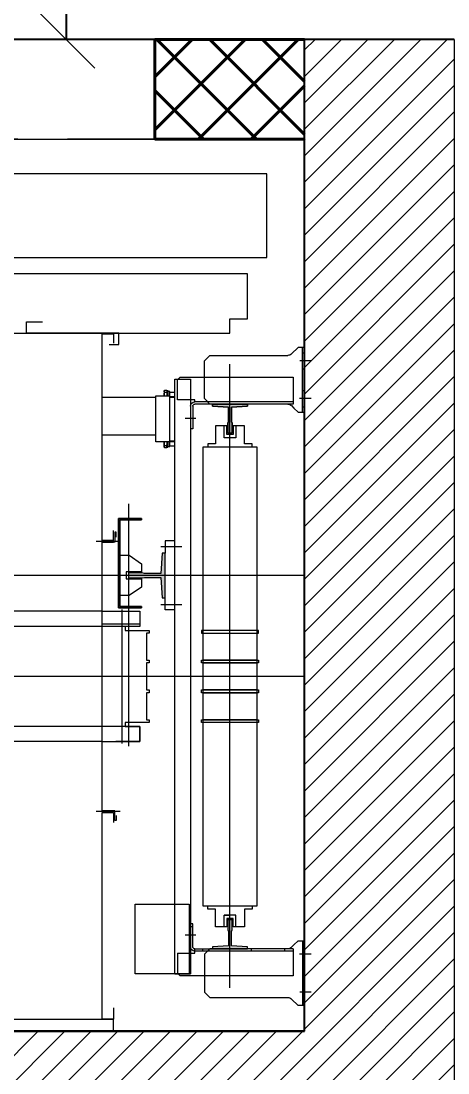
# Model space of a CAD drawing. Header units: metres. Extents: x -322116 to -321123, y -26723 to -26468.
# Drawn here: x -321719.08 to -321718.224, y -26551.829 to -26549.721 of the extents above; entities that cross this region are included whole.
import ezdxf

# ---------------------------------------------------------------- set-up
doc = ezdxf.new("R2010")
doc.units = ezdxf.units.M
doc.header["$LTSCALE"] = 7
doc.header["$MEASUREMENT"] = 0
doc.header["$PDMODE"] = 34
doc.header["$PDSIZE"] = 0.5
doc.linetypes.add('1363-TXX-A-XXX-Plots layouts-R02$0$HIDDEN', pattern=[0.375, 0.25, -0.125])
doc.linetypes.add('Hidden', pattern=[9.525, 6.35, -3.175])
doc.layers.add('22-1-14-ROAD P2PFGC', color=5, linetype='Continuous')
for name, color, linetype, lineweight in [('A-CONV-EVTR', 2, 'Continuous', 18), ('A-FLOR-HIDN', 9, 'Hidden', 13), ('A-GRID-DIMS', 142, 'Continuous', 9), ('A-PATT', 8, 'Continuous', 5), ('A-WALL-BLWO', 7, 'Continuous', 40), ('L-Structure', 5, 'Continuous', 15), ('PATT-CONC', 8, 'Continuous', 9), ('plaster', 1, 'Continuous', 0)]:
    doc.layers.add(name, color=color, linetype=linetype, lineweight=lineweight)
doc.styles.add('EG_SIMPLEX', font='SIMPLEX.shx')
doc.dimstyles.new('ERGA-M-0200', dxfattribs={"dimscale": 1.15, "dimtxt": 0.2, "dimasz": 0.2, "dimexe": 0.1, "dimexo": 0.1, "dimgap": 0.06, "dimtad": 1, "dimdec": 1, "dimlfac": 100, "dimrnd": 5, "dimdsep": 46, "dimtxsty": 'EG_SIMPLEX', "dimblk1": 'OBLIQUE', "dimblk2": 'OBLIQUE', "dimsah": 1, "dimcen": 0.3, "dimclrd": 256, "dimclre": 256, "dimclrt": 2, "dimadec": 0, "dimazin": 0, "dimtfac": 1, "dimtdec": 1, "dimtix": 1, "dimtmove": 2, "dimatfit": 3, "dimldrblk": 'OBLIQUE', "dimfxl": 1, "dimtolj": 1, "dimtzin": 0, "dimarcsym": 0})

# ---------------------------------------------------------------- blocks, each defined once
blk = doc.blocks.new('block')
at = {"layer": 'PATT-CONC', "transparency": 33554610}
h = blk.add_hatch(dxfattribs=at)
h.set_pattern_fill('ANSI31', color=8, scale=0.3)
h.set_pattern_definition([(45, (0, 0), (-0.0265165042945, 0.0265165042945), [])])
edge = h.paths.add_edge_path()
edge.add_line((-321666.3118, -26556.5581), (-321655.5118, -26556.5581))
edge.add_line((-321655.5118, -26556.5581), (-321655.5118, -26553.8198))
edge.add_line((-321655.5118, -26553.8198), (-321653.5118, -26553.8198))
edge.add_line((-321653.5118, -26553.8198), (-321653.5118, -26552.0448))
edge.add_line((-321653.5118, -26552.0448), (-321655.5118, -26552.0448))
edge.add_line((-321655.5118, -26552.0448), (-321655.5118, -26549.7581))
edge.add_line((-321655.5118, -26549.7581), (-321655.2118, -26549.7581))
edge.add_line((-321655.2118, -26549.7581), (-321655.2118, -26551.7448))
edge.add_line((-321655.2118, -26551.7448), (-321653.5118, -26551.7448))
edge.add_line((-321653.5118, -26551.7448), (-321653.5118, -26549.7581))
edge.add_line((-321653.5118, -26549.7581), (-321653.2118, -26549.7581))
edge.add_line((-321653.2118, -26549.7581), (-321653.2118, -26553.8198))
edge.add_line((-321653.2118, -26553.8198), (-321650.8518, -26553.8198))
edge.add_line((-321650.8518, -26553.8198), (-321650.8514, -26549.7581))
edge.add_line((-321650.8514, -26549.7581), (-321650.5518, -26549.7581))
edge.add_line((-321650.5518, -26549.7581), (-321650.5518, -26554.1198))
edge.add_line((-321650.5518, -26554.1198), (-321651.4424, -26554.1198))
edge.add_line((-321651.4424, -26554.1198), (-321651.4424, -26556.5581))
edge.add_line((-321651.4424, -26556.5581), (-321642.2603, -26556.5581))
at = {"layer": 'L-Structure'}
blk.add_lwpolyline([(-321666.3118, -26556.5581), (-321655.5118, -26556.5581), (-321655.5118, -26553.8198), (-321653.5118, -26553.8198), (-321653.5118, -26552.0448), (-321655.5118, -26552.0448), (-321655.5118, -26549.7581), (-321655.2118, -26549.7581), (-321655.2118, -26551.7448), (-321653.5118, -26551.7448), (-321653.5118, -26549.7581), (-321653.2118, -26549.7581), (-321653.2118, -26553.8198), (-321650.8518, -26553.8198), (-321650.8514, -26549.7581), (-321650.5518, -26549.7581), (-321650.5518, -26554.1198), (-321651.4424, -26554.1198), (-321651.4424, -26556.5581), (-321642.2603, -26556.5581)], dxfattribs=at)
blk = doc.blocks.new('new for 322')
at = {"layer": 'plaster'}
h = blk.add_hatch(dxfattribs=at)
h.set_pattern_fill('ANSI38', color=256, scale=1.6)
h.paths.add_polyline_path([(-321765.0788, -26543.0781), (-321765.5036, -26543.5028), (-321766.2268, -26542.7796), (-321766.2956, -26542.7796), (-321765.5175, -26558.0822), (-321764.316, -26558.0822)])
h.paths.add_polyline_path([(-321768.5834, -26556.8625), (-321781.7424, -26556.8822), (-321781.7424, -26554.1198), (-321785.2118, -26554.1198), (-321785.2118, -26556.8581), (-321797.2021, -26556.8581), (-321797.2961, -26558.0581), (-321784.2274, -26558.0581), (-321784.2274, -26555.3198), (-321783.0674, -26555.3198), (-321783.0674, -26558.0822), (-321768.5214, -26558.0822)])
h.paths.add_polyline_path([(-321765.5798, -26556.8581), (-321768.5834, -26556.8625), (-321768.5214, -26558.0822), (-321765.5175, -26558.0822)])
h.paths.add_polyline_path([(-321797.2021, -26556.8581), (-321800.2113, -26556.8581), (-321800.3053, -26558.0581), (-321797.2961, -26558.0581)])
h.paths.add_polyline_path([(-321799.6506, -26549.7008), (-321799.1168, -26542.8869), (-321799.7327, -26543.5028), (-321800.3225, -26542.9129), (-321800.847, -26549.6071), (-321801.509, -26558.0581), (-321800.3053, -26558.0581), (-321800.2113, -26556.8581), (-321800.2113, -26556.8581)])
h.paths.add_polyline_path([(-321798.8905, -26539.9977), (-321798.2566, -26531.9053), (-321770.9538, -26531.9053), (-321771.0148, -26530.7053), (-321799.3662, -26530.7053), (-321800.0868, -26539.9039), (-321800.3225, -26542.9129), (-321799.7327, -26543.5028), (-321799.1168, -26542.8869)])
edge = h.paths.add_edge_path(flags=16)
edge.add_arc((-321799.7327, -26542.7796), 0.5062, 0, 360)
h.paths.add_polyline_path([(-321799.9764, -26543.172), (-321799.4889, -26543.172), (-321799.4889, -26542.8345), (-321799.9764, -26542.8345)], flags=0)
h.paths.add_polyline_path([(-321800.1505, -26542.7522), (-321799.3148, -26542.7522), (-321799.3148, -26542.4147), (-321800.1505, -26542.4147)], flags=0)
h.paths.add_polyline_path([(-321800.0191, -26538.1625), (-321799.0769, -26538.1625), (-321799.0769, -26537.7125), (-321800.0191, -26537.7125)], flags=17)
h.paths.add_polyline_path([(-321799.7372, -26537.6648), (-321799.3588, -26537.6648), (-321799.3588, -26537.2054), (-321799.7372, -26537.2054)], flags=16)
edge = h.paths.add_edge_path()
edge.add_line((-321765.8073, -26528.7505), (-321767.005, -26528.8262))
edge.add_line((-321767.005, -26528.8262), (-321766.2956, -26542.7796))
edge.add_line((-321766.2956, -26542.7796), (-321766.2268, -26542.7796))
edge.add_line((-321766.2268, -26542.7796), (-321766.0098, -26542.7796))
edge.add_arc((-321765.5036, -26542.7796), 0.5062, 39.0187, 180, ccw=False)
edge.add_line((-321765.1102, -26542.4608), (-321765.8073, -26528.7505))
blk = doc.blocks.new('1 elev')
at = {"layer": 'A-PATT', "extrusion": (2.36417e-21, 1.06473e-05, 1)}
h = blk.add_hatch(color=256, dxfattribs=at)
h.paths.add_polyline_path([(-321710.855, -26488.3134), (-321710.8636, -26488.3134), (-321710.8632, -26488.2917), (-321710.855, -26488.2918)], flags=0)
h.paths.add_polyline_path([(-321710.8625, -26488.2913), (-321710.862, -26488.2902), (-321710.862, -26488.2612), (-321710.8945, -26488.2593), (-321710.8945, -26488.255), (-321710.8241, -26488.255), (-321710.8241, -26488.2593), (-321710.8566, -26488.2612), (-321710.8561, -26488.2913)], flags=0)
for points in [[(-321710.6817, -26488.6632), (-321710.6817, -26488.6605), (-321710.6384, -26488.6605), (-321710.6384, -26488.4872), (-321710.6817, -26488.4872), (-321710.6817, -26488.4845), (-321710.6357, -26488.4845), (-321710.6357, -26488.6632)], [(-321710.7296, -26488.6429), (-321710.7296, -26488.5535), (-321710.7231, -26488.5535), (-321710.7207, -26488.5942), (-321710.6876, -26488.5942), (-321710.6832, -26488.5933), (-321710.6557, -26488.5933), (-321710.6557, -26488.6031), (-321710.6832, -26488.6031), (-321710.6876, -26488.6023), (-321710.7207, -26488.6023), (-321710.7231, -26488.6429)]]:
    blk.add_hatch(color=256, dxfattribs=at).paths.add_polyline_path(points, flags=0)
h = blk.add_hatch(color=256, dxfattribs=at)
h.paths.add_polyline_path([(-321710.8945, -26489.3464), (-321710.8945, -26489.3421), (-321710.862, -26489.3401), (-321710.8625, -26489.3101), (-321710.8564, -26489.3104), (-321710.8566, -26489.3112), (-321710.8566, -26489.3401), (-321710.8241, -26489.3421), (-321710.8241, -26489.3464)], flags=0)
h.paths.add_polyline_path([(-321710.8625, -26489.3101), (-321710.8628, -26489.3098), (-321710.8558, -26489.3098)], flags=0)
h.paths.add_polyline_path([(-321710.8632, -26489.3097), (-321710.8636, -26489.3096), (-321710.8636, -26489.288), (-321710.855, -26489.288), (-321710.8554, -26489.3097)], flags=0)
at = {"layer": 'A-CONV-EVTR', "extrusion": (2.36417e-21, 1.06473e-05, 1)}
for p, q in [((-321710.9329, -26487.7937, 0), (-321710.3969, -26487.7937, 0)), ((-321710.9329, -26487.9615, 0), (-321710.9329, -26487.7937, 0)), ((-321709.325, -26487.9615, 0), (-321710.9329, -26487.9615, 0)), ((-321710.8947, -26487.994, 0), (-321710.8571, -26487.994, 0)), ((-321710.8947, -26488.0839, 0), (-321710.8947, -26487.994, 0)), ((-321710.8571, -26487.994, 0), (-321709.4933, -26487.994, 0)), ((-321710.8593, -26488.0839, 0), (-321710.8947, -26488.0839, 0)), ((-321710.8593, -26488.1131, 0), (-321710.8593, -26488.0839, 0)), ((-321710.4511, -26488.0904, 0), (-321710.4836, -26488.0904, 0)), ((-321710.4511, -26488.1131, 0), (-321710.4511, -26488.0904, 0)), ((-321710.3969, -26488.1131, 0), (-321710.8593, -26488.1131, 0)), ((-321710.6362, -26488.1131, 0), (-321710.4511, -26488.1131, 0)), ((-321710.6362, -26488.1359, 0), (-321710.6362, -26488.1131, 0)), ((-321710.6254, -26488.1145, 0), (-321710.6254, -26488.1331, 0)), ((-321710.6027, -26488.1145, 0), (-321710.6254, -26488.1145, 0)), ((-321710.6027, -26488.5284, 0), (-321710.6027, -26488.1145, 0)), ((-321711.0087, -26488.1413, 0), (-321710.9957, -26488.1413, 0)), ((-321711.0087, -26488.2712, 0), (-321711.0087, -26488.1413, 0)), ((-321711.0044, -26488.1521, 0), (-321711.0087, -26488.1521, 0)), ((-321711.0044, -26488.2712, 0), (-321711.0044, -26488.1413, 0)), ((-321710.9957, -26488.1413, 0), (-321710.9827, -26488.1543, 0)), ((-321710.6173, -26488.1359, 0), (-321710.6362, -26488.1359, 0)), ((-321711.0219, -26488.1683, 0), (-321710.9991, -26488.1683, 0)), ((-321710.8192, -26488.1575, 0), (-321710.975, -26488.1575, 0)), ((-321710.8084, -26488.1683, 0), (-321710.8192, -26488.1575, 0)), ((-321710.8084, -26488.2008, 0), (-321710.8084, -26488.1683, 0)), ((-321711.0044, -26488.1846, 0), (-321711.0087, -26488.1846, 0)), ((-321710.8593, -26489.4245, 0), (-321710.8593, -26488.175, 0)), ((-321710.986, -26488.2008, 0), (-321710.986, -26488.255, 0)), ((-321710.7597, -26488.2008, 0), (-321710.986, -26488.2008, 0)), ((-321710.8084, -26488.2441, 0), (-321710.8084, -26488.2008, 0)), ((-321710.7802, -26488.2052, 0), (-321710.7802, -26489.3962, 0)), ((-321710.7488, -26488.2052, 0), (-321710.7802, -26488.2052, 0)), ((-321710.7553, -26488.2052, 0), (-321710.7597, -26488.2008, 0)), ((-321710.7543, -26488.2062, 0), (-321710.7553, -26488.2052, 0)), ((-321710.7543, -26488.2463, 0), (-321710.7543, -26488.2062, 0)), ((-321710.7488, -26489.3962, 0), (-321710.7488, -26488.2052, 0)), ((-321711.0044, -26488.2279, 0), (-321711.0087, -26488.2279, 0)), ((-321710.7386, -26488.2311, 0), (-321710.7488, -26488.2311, 0)), ((-321710.7386, -26488.2295, 0), (-321710.7348, -26488.2295, 0)), ((-321710.7386, -26488.2409, 0), (-321710.7386, -26488.2295, 0)), ((-321710.738, -26488.2295, 0), (-321710.738, -26488.34, 0)), ((-321710.7348, -26488.2279, 0), (-321710.7348, -26488.2387, 0)), ((-321710.733, -26488.2279, 0), (-321710.7348, -26488.2279, 0)), ((-321710.7329, -26488.2273, 0), (-321710.733, -26488.2387, 0)), ((-321710.733, -26488.2387, 0), (-321710.733, -26488.2279, 0)), ((-321710.728, -26488.2273, 0), (-321710.7329, -26488.2273, 0)), ((-321710.728, -26488.2314, 0), (-321710.7329, -26488.2314, 0)), ((-321710.728, -26488.2273, 0), (-321710.7278, -26488.2276, 0)), ((-321710.7274, -26488.2284, 0), (-321710.728, -26488.2273, 0)), ((-321710.728, -26488.2314, 0), (-321710.7279, -26488.2312, 0)), ((-321710.7278, -26488.2319, 0), (-321710.728, -26488.2314, 0)), ((-321710.7279, -26488.2312, 0), (-321710.7278, -26488.231, 0)), ((-321710.7278, -26488.2276, 0), (-321710.7277, -26488.2279, 0)), ((-321710.7278, -26488.231, 0), (-321710.7277, -26488.2308, 0)), ((-321710.7277, -26488.2325, 0), (-321710.7278, -26488.2319, 0)), ((-321710.7277, -26488.2279, 0), (-321710.7276, -26488.2281, 0)), ((-321710.7277, -26488.2308, 0), (-321710.7276, -26488.2306, 0)), ((-321710.7276, -26488.233, 0), (-321710.7277, -26488.2325, 0)), ((-321710.7276, -26488.2281, 0), (-321710.7275, -26488.2284, 0)), ((-321710.7276, -26488.2306, 0), (-321710.7275, -26488.2304, 0)), ((-321710.7275, -26488.2335, 0), (-321710.7276, -26488.233, 0)), ((-321710.7275, -26488.2284, 0), (-321710.7274, -26488.2387, 0)), ((-321710.7275, -26488.2302, 0), (-321710.7274, -26488.23, 0)), ((-321710.7275, -26488.2304, 0), (-321710.7275, -26488.2302, 0)), ((-321710.7274, -26488.234, 0), (-321710.7275, -26488.2335, 0)), ((-321710.7275, -26488.2371, 0), (-321710.7274, -26488.2367, 0)), ((-321710.7274, -26488.2286, 0), (-321710.7274, -26488.2284, 0)), ((-321710.7274, -26488.2289, 0), (-321710.7274, -26488.2286, 0)), ((-321710.7274, -26488.2291, 0), (-321710.7274, -26488.2289, 0)), ((-321710.7274, -26488.2294, 0), (-321710.7274, -26488.2291, 0)), ((-321710.7274, -26488.2296, 0), (-321710.7274, -26488.2294, 0)), ((-321710.7274, -26488.2298, 0), (-321710.7274, -26488.2296, 0)), ((-321710.7274, -26488.23, 0), (-321710.7274, -26488.2298, 0)), ((-321710.7274, -26488.2345, 0), (-321710.7274, -26488.234, 0)), ((-321710.7274, -26488.235, 0), (-321710.7274, -26488.2345, 0)), ((-321710.7274, -26488.2355, 0), (-321710.7274, -26488.235, 0)), ((-321710.7274, -26488.2359, 0), (-321710.7274, -26488.2355, 0)), ((-321710.7274, -26488.2363, 0), (-321710.7274, -26488.2359, 0)), ((-321710.7274, -26488.2367, 0), (-321710.7274, -26488.2363, 0)), ((-321711.0219, -26488.2441, 0), (-321710.9986, -26488.2441, 0)), ((-321710.986, -26488.2506, 0), (-321710.7889, -26488.2506, 0)), ((-321710.986, -26488.255, 0), (-321710.7889, -26488.255, 0)), ((-321710.9209, -26488.255, 0), (-321710.8192, -26488.255, 0)), ((-321710.8945, -26488.255, 0), (-321710.8945, -26488.2593, 0)), ((-321710.8241, -26488.255, 0), (-321710.8945, -26488.255, 0)), ((-321710.8241, -26488.2593, 0), (-321710.8241, -26488.255, 0)), ((-321710.8192, -26488.255, 0), (-321710.8084, -26488.2441, 0)), ((-321710.7889, -26488.2463, 0), (-321710.7802, -26488.2463, 0)), ((-321710.7889, -26488.2506, 0), (-321710.7889, -26488.2463, 0)), ((-321710.7802, -26488.2463, 0), (-321710.7543, -26488.2463, 0)), ((-321710.7386, -26488.2398, 0), (-321710.7488, -26488.2398, 0)), ((-321710.738, -26488.2409, 0), (-321710.7488, -26488.2409, 0)), ((-321710.7386, -26488.34, 0), (-321710.7386, -26488.2409, 0)), ((-321710.7109, -26488.2387, 0), (-321710.738, -26488.2387, 0)), ((-321710.7278, -26488.2387, 0), (-321710.7277, -26488.2383, 0)), ((-321710.7277, -26488.2383, 0), (-321710.7276, -26488.2379, 0)), ((-321710.7276, -26488.2379, 0), (-321710.7275, -26488.2375, 0)), ((-321710.7275, -26488.2375, 0), (-321710.7275, -26488.2371, 0)), ((-321710.7109, -26488.3308, 0), (-321710.7109, -26488.2387, 0)), ((-321710.6027, -26488.2409, 0), (-321710.7109, -26488.2409, 0)), ((-321711.0044, -26488.2604, 0), (-321711.0087, -26488.2604, 0)), ((-321710.9957, -26488.2712, 0), (-321711.0087, -26488.2712, 0)), ((-321710.9876, -26488.2631, 0), (-321710.9957, -26488.2712, 0)), ((-321710.9827, -26488.2581, 0), (-321710.9876, -26488.2631, 0)), ((-321710.8945, -26488.2593, 0), (-321710.862, -26488.2612, 0)), ((-321710.862, -26488.2612, 0), (-321710.862, -26488.2902, 0)), ((-321710.8566, -26488.2612, 0), (-321710.8241, -26488.2593, 0)), ((-321710.8566, -26488.2902, 0), (-321710.8566, -26488.2612, 0)), ((-321710.7846, -26488.2593, 0), (-321710.7846, -26488.3048, 0)), ((-321710.8885, -26488.2988, 0), (-321710.8658, -26488.2988, 0)), ((-321710.8885, -26488.3345, 0), (-321710.8885, -26488.2988, 0)), ((-321710.8712, -26488.2988, 0), (-321710.8712, -26488.3226, 0)), ((-321710.8658, -26488.2988, 0), (-321710.8658, -26488.3161, 0)), ((-321710.8636, -26488.2918, 0), (-321710.8636, -26488.3134, 0)), ((-321710.855, -26488.3134, 0), (-321710.855, -26488.2918, 0)), ((-321710.8528, -26488.2988, 0), (-321710.8301, -26488.2988, 0)), ((-321710.8528, -26488.3161, 0), (-321710.8528, -26488.2988, 0)), ((-321710.8474, -26488.3226, 0), (-321710.8474, -26488.2988, 0)), ((-321710.8301, -26488.2988, 0), (-321710.8301, -26488.3345, 0)), ((-321710.7696, -26488.2831, 0), (-321710.7907, -26488.2831, 0)), ((-321710.8658, -26488.3161, 0), (-321710.8593, -26488.3161, 0)), ((-321710.8636, -26488.3134, 0), (-321710.855, -26488.3134, 0)), ((-321710.8593, -26488.3161, 0), (-321710.8528, -26488.3161, 0)), ((-321710.7846, -26488.3048, 0), (-321710.7802, -26488.3048, 0)), ((-321710.6027, -26488.3167, 0), (-321710.7109, -26488.3167, 0)), ((-321710.9134, -26488.3405, 0), (-321710.9134, -26488.8819, 0)), ((-321710.8052, -26488.3405, 0), (-321710.9134, -26488.3405, 0)), ((-321710.9037, -26488.3345, 0), (-321710.8885, -26488.3345, 0)), ((-321710.9037, -26488.3405, 0), (-321710.9037, -26488.3345, 0)), ((-321710.8712, -26488.3226, 0), (-321710.8593, -26488.3226, 0)), ((-321710.8593, -26488.3226, 0), (-321710.8474, -26488.3226, 0)), ((-321710.8301, -26488.3345, 0), (-321710.8149, -26488.3345, 0)), ((-321710.8149, -26488.3345, 0), (-321710.8149, -26488.3405, 0)), ((-321710.8052, -26488.8819, 0), (-321710.8052, -26488.3405, 0)), ((-321710.738, -26488.3286, 0), (-321710.7488, -26488.3286, 0)), ((-321710.7386, -26488.3297, 0), (-321710.7488, -26488.3297, 0)), ((-321710.7386, -26488.3383, 0), (-321710.7488, -26488.3383, 0)), ((-321710.7386, -26488.34, 0), (-321710.7386, -26488.3286, 0)), ((-321710.7348, -26488.34, 0), (-321710.7386, -26488.34, 0)), ((-321710.738, -26488.34, 0), (-321710.7386, -26488.34, 0)), ((-321710.738, -26488.3308, 0), (-321710.7109, -26488.3308, 0)), ((-321710.7348, -26488.34, 0), (-321710.738, -26488.34, 0)), ((-321710.7348, -26488.3308, 0), (-321710.7348, -26488.34, 0)), ((-321710.7348, -26488.3416, 0), (-321710.7348, -26488.3308, 0)), ((-321710.733, -26488.3416, 0), (-321710.7348, -26488.3416, 0)), ((-321710.733, -26488.3308, 0), (-321710.733, -26488.3416, 0)), ((-321710.7329, -26488.3421, 0), (-321710.733, -26488.3308, 0)), ((-321710.728, -26488.3381, 0), (-321710.7329, -26488.3381, 0)), ((-321710.728, -26488.3421, 0), (-321710.7329, -26488.3421, 0)), ((-321710.7278, -26488.3375, 0), (-321710.728, -26488.3381, 0)), ((-321710.728, -26488.3381, 0), (-321710.7279, -26488.3383, 0)), ((-321710.7274, -26488.341, 0), (-321710.728, -26488.3421, 0)), ((-321710.728, -26488.3421, 0), (-321710.7278, -26488.3419, 0)), ((-321710.7279, -26488.3383, 0), (-321710.7278, -26488.3385, 0)), ((-321710.7278, -26488.3308, 0), (-321710.7277, -26488.3312, 0)), ((-321710.7277, -26488.337, 0), (-321710.7278, -26488.3375, 0)), ((-321710.7278, -26488.3385, 0), (-321710.7277, -26488.3387, 0)), ((-321710.7278, -26488.3419, 0), (-321710.7277, -26488.3416, 0)), ((-321710.7277, -26488.3312, 0), (-321710.7276, -26488.3316, 0)), ((-321710.7276, -26488.3365, 0), (-321710.7277, -26488.337, 0)), ((-321710.7277, -26488.3387, 0), (-321710.7276, -26488.3389, 0)), ((-321710.7277, -26488.3416, 0), (-321710.7276, -26488.3414, 0)), ((-321710.7276, -26488.3316, 0), (-321710.7275, -26488.332, 0)), ((-321710.7275, -26488.336, 0), (-321710.7276, -26488.3365, 0)), ((-321710.7276, -26488.3389, 0), (-321710.7275, -26488.3391, 0)), ((-321710.7276, -26488.3414, 0), (-321710.7275, -26488.3411, 0)), ((-321710.7275, -26488.3411, 0), (-321710.7274, -26488.3308, 0)), ((-321710.7275, -26488.332, 0), (-321710.7275, -26488.3324, 0)), ((-321710.7275, -26488.3324, 0), (-321710.7274, -26488.3328, 0)), ((-321710.7274, -26488.3355, 0), (-321710.7275, -26488.336, 0)), ((-321710.7275, -26488.3391, 0), (-321710.7275, -26488.3393, 0)), ((-321710.7275, -26488.3393, 0), (-321710.7274, -26488.3395, 0)), ((-321710.7274, -26488.3328, 0), (-321710.7274, -26488.3332, 0)), ((-321710.7274, -26488.3332, 0), (-321710.7274, -26488.3336, 0)), ((-321710.7274, -26488.3336, 0), (-321710.7274, -26488.334, 0)), ((-321710.7274, -26488.334, 0), (-321710.7274, -26488.3345, 0)), ((-321710.7274, -26488.3345, 0), (-321710.7274, -26488.335, 0)), ((-321710.7274, -26488.335, 0), (-321710.7274, -26488.3355, 0)), ((-321710.7274, -26488.3395, 0), (-321710.7274, -26488.3397, 0)), ((-321710.7274, -26488.3397, 0), (-321710.7274, -26488.3399, 0)), ((-321710.7274, -26488.3399, 0), (-321710.7274, -26488.3401, 0)), ((-321710.7274, -26488.3401, 0), (-321710.7274, -26488.3404, 0)), ((-321710.7274, -26488.3404, 0), (-321710.7274, -26488.3406, 0)), ((-321710.7274, -26488.3406, 0), (-321710.7274, -26488.3409, 0)), ((-321710.7274, -26488.3409, 0), (-321710.7274, -26488.341, 0)), ((-321710.6557, -26488.4548, 0), (-321710.6557, -26488.9404, 0)), ((-321710.6817, -26488.4845, 0), (-321710.6817, -26488.4872, 0)), ((-321710.6357, -26488.4845, 0), (-321710.6817, -26488.4845, 0)), ((-321710.6817, -26488.4872, 0), (-321710.6384, -26488.4872, 0)), ((-321710.6384, -26488.4872, 0), (-321710.6384, -26488.5982, 0)), ((-321710.6357, -26488.5982, 0), (-321710.6357, -26488.4845, 0)), ((-321710.6257, -26488.5284, 0), (-321710.6257, -26488.5083, 0)), ((-321710.7491, -26488.5292, 0), (-321710.7296, -26488.5292, 0)), ((-321710.7296, -26488.5292, 0), (-321710.7296, -26488.5535, 0)), ((-321710.6394, -26488.53, 0), (-321710.5912, -26488.53, 0)), ((-321710.6311, -26488.5119, 0), (-321710.6284, -26488.5119, 0)), ((-321710.6311, -26488.5219, 0), (-321710.6311, -26488.5119, 0)), ((-321710.6284, -26488.5119, 0), (-321710.6284, -26488.5316, 0)), ((-321710.6284, -26488.5316, 0), (-321710.6027, -26488.5316, 0)), ((-321710.6257, -26488.5284, 0), (-321710.6027, -26488.5284, 0)), ((-321710.6027, -26488.5284, 0), (-321710.6257, -26488.5284, 0)), ((-321710.6027, -26488.5316, 0), (-321710.6254, -26488.5316, 0)), ((-321710.6027, -26489.0698, 0), (-321710.6027, -26488.5316, 0)), ((-321710.7209, -26488.54, 0), (-321710.7625, -26488.54, 0)), ((-321710.7296, -26488.6429, 0), (-321710.7296, -26488.5535, 0)), ((-321710.7296, -26488.5535, 0), (-321710.7231, -26488.5535, 0)), ((-321710.7231, -26488.5535, 0), (-321710.7207, -26488.5942, 0)), ((-321710.6568, -26488.5576, 0), (-321710.6817, -26488.5749, 0)), ((-321710.6384, -26488.5576, 0), (-321710.6568, -26488.5576, 0)), ((-321710.7207, -26488.5942, 0), (-321710.6876, -26488.5942, 0)), ((-321710.6876, -26488.5942, 0), (-321710.6832, -26488.5933, 0)), ((-321710.6832, -26488.5933, 0), (-321710.6557, -26488.5933, 0)), ((-321710.6817, -26488.5749, 0), (-321710.6817, -26488.5912, 0)), ((-321710.6817, -26488.5912, 0), (-321710.6514, -26488.5912, 0)), ((-321710.6557, -26488.5933, 0), (-321710.6557, -26488.6031, 0)), ((-321710.6514, -26488.5912, 0), (-321710.6514, -26488.5982, 0)), ((-321711.0087, -26488.5982, 0), (-321709.3427, -26488.5982, 0)), ((-321710.7207, -26488.6023, 0), (-321710.7231, -26488.6429, 0)), ((-321710.6876, -26488.6023, 0), (-321710.7207, -26488.6023, 0)), ((-321710.6832, -26488.6031, 0), (-321710.6876, -26488.6023, 0)), ((-321710.6557, -26488.6031, 0), (-321710.6832, -26488.6031, 0)), ((-321710.6817, -26488.6053, 0), (-321710.6817, -26488.6215, 0)), ((-321710.6514, -26488.6053, 0), (-321710.6817, -26488.6053, 0)), ((-321710.6514, -26488.5982, 0), (-321710.6514, -26488.6053, 0)), ((-321710.6384, -26488.5982, 0), (-321710.6384, -26488.6605, 0)), ((-321710.6357, -26488.6632, 0), (-321710.6357, -26488.5982, 0)), ((-321710.6817, -26488.6215, 0), (-321710.6568, -26488.6388, 0)), ((-321710.7209, -26488.6564, 0), (-321710.7625, -26488.6564, 0)), ((-321710.7231, -26488.6429, 0), (-321710.7296, -26488.6429, 0)), ((-321710.7296, -26488.6672, 0), (-321710.7296, -26488.6429, 0)), ((-321710.6568, -26488.6388, 0), (-321710.6384, -26488.6388, 0)), ((-321710.7491, -26488.6672, 0), (-321710.7296, -26488.6672, 0)), ((-321710.6817, -26488.6605, 0), (-321710.6817, -26488.6632, 0)), ((-321710.6384, -26488.6605, 0), (-321710.6817, -26488.6605, 0)), ((-321710.6817, -26488.6632, 0), (-321710.6357, -26488.6632, 0)), ((-321710.6785, -26488.6702, 0), (-321710.6785, -26488.7005, 0)), ((-321710.6027, -26488.6702, 0), (-321710.6785, -26488.6702, 0)), ((-321710.6785, -26488.6702, 0), (-321710.6785, -26488.7005, 0)), ((-321710.6303, -26488.6702, 0), (-321710.6785, -26488.6702, 0)), ((-321710.6433, -26488.9351, 0), (-321710.6433, -26488.6663, 0)), ((-321710.6027, -26488.6702, 0), (-321710.0667, -26488.6702, 0)), ((-321710.6785, -26488.6962, 0), (-321710.6027, -26488.6962, 0)), ((-321710.6785, -26488.7005, 0), (-321710.6027, -26488.7005, 0)), ((-321710.6785, -26488.7005, 0), (-321710.6492, -26488.7005, 0)), ((-321710.6492, -26488.7005, 0), (-321710.6492, -26488.7087, 0)), ((-321710.6027, -26488.7005, 0), (-321710.0667, -26488.7005, 0)), ((-321710.9167, -26488.7087, 0), (-321710.8593, -26488.7087, 0)), ((-321710.9167, -26488.7141, 0), (-321710.9167, -26488.7087, 0)), ((-321710.8593, -26488.7141, 0), (-321710.9167, -26488.7141, 0)), ((-321710.9134, -26488.7141, 0), (-321710.9134, -26488.7682, 0)), ((-321710.8593, -26488.7141, 0), (-321710.9134, -26488.7141, 0)), ((-321710.8593, -26488.7087, 0), (-321710.8019, -26488.7087, 0)), ((-321710.8019, -26488.7141, 0), (-321710.8593, -26488.7141, 0)), ((-321710.8052, -26488.7141, 0), (-321710.8593, -26488.7141, 0)), ((-321710.8052, -26488.7682, 0), (-321710.8052, -26488.7141, 0)), ((-321710.8019, -26488.7087, 0), (-321710.8019, -26488.7141, 0)), ((-321710.6974, -26488.7087, 0), (-321710.6974, -26488.7141, 0)), ((-321710.6492, -26488.7087, 0), (-321710.6974, -26488.7087, 0)), ((-321710.6974, -26488.7141, 0), (-321710.692, -26488.7141, 0)), ((-321710.692, -26488.7141, 0), (-321710.692, -26488.7682, 0)), ((-321710.9167, -26488.7682, 0), (-321710.9167, -26488.7736, 0)), ((-321710.8593, -26488.7682, 0), (-321710.9167, -26488.7682, 0)), ((-321710.9167, -26488.7736, 0), (-321710.8593, -26488.7736, 0)), ((-321710.9134, -26488.7682, 0), (-321710.8593, -26488.7682, 0)), ((-321710.9134, -26488.7736, 0), (-321710.9134, -26488.8278, 0)), ((-321710.8593, -26488.7736, 0), (-321710.9134, -26488.7736, 0)), ((-321710.8019, -26488.7682, 0), (-321710.8593, -26488.7682, 0)), ((-321710.8593, -26488.7682, 0), (-321710.8052, -26488.7682, 0)), ((-321710.8593, -26488.7736, 0), (-321710.8019, -26488.7736, 0)), ((-321710.8052, -26488.7736, 0), (-321710.8593, -26488.7736, 0)), ((-321710.8052, -26488.8278, 0), (-321710.8052, -26488.7736, 0)), ((-321710.8019, -26488.7736, 0), (-321710.8019, -26488.7682, 0)), ((-321710.6974, -26488.7682, 0), (-321710.6974, -26488.7736, 0)), ((-321710.692, -26488.7682, 0), (-321710.6974, -26488.7682, 0)), ((-321710.6974, -26488.7736, 0), (-321710.692, -26488.7736, 0)), ((-321710.692, -26488.7736, 0), (-321710.692, -26488.8278, 0)), ((-321711.0087, -26488.8007, 0), (-321709.3087, -26488.8007, 0)), ((-321710.9167, -26488.8278, 0), (-321710.9167, -26488.8332, 0)), ((-321710.8593, -26488.8278, 0), (-321710.9167, -26488.8278, 0)), ((-321710.9167, -26488.8332, 0), (-321710.8593, -26488.8332, 0)), ((-321710.9134, -26488.8278, 0), (-321710.8593, -26488.8278, 0)), ((-321710.9134, -26488.8332, 0), (-321710.9134, -26488.8873, 0)), ((-321710.8593, -26488.8332, 0), (-321710.9134, -26488.8332, 0)), ((-321710.8593, -26488.8278, 0), (-321710.8052, -26488.8278, 0)), ((-321710.8019, -26488.8278, 0), (-321710.8593, -26488.8278, 0)), ((-321710.8593, -26488.8332, 0), (-321710.8019, -26488.8332, 0)), ((-321710.8052, -26488.8332, 0), (-321710.8593, -26488.8332, 0)), ((-321710.8052, -26488.8873, 0), (-321710.8052, -26488.8332, 0)), ((-321710.8019, -26488.8332, 0), (-321710.8019, -26488.8278, 0)), ((-321710.6974, -26488.8278, 0), (-321710.6974, -26488.8332, 0)), ((-321710.692, -26488.8278, 0), (-321710.6974, -26488.8278, 0)), ((-321710.6974, -26488.8332, 0), (-321710.692, -26488.8332, 0)), ((-321710.692, -26488.8332, 0), (-321710.692, -26488.8873, 0)), ((-321710.9167, -26488.8873, 0), (-321710.9167, -26488.8927, 0)), ((-321710.8593, -26488.8873, 0), (-321710.9167, -26488.8873, 0)), ((-321710.9134, -26488.8819, 0), (-321710.9134, -26489.2609, 0)), ((-321710.9134, -26488.8873, 0), (-321710.8593, -26488.8873, 0)), ((-321710.8593, -26488.8873, 0), (-321710.8052, -26488.8873, 0)), ((-321710.8019, -26488.8873, 0), (-321710.8593, -26488.8873, 0)), ((-321710.8052, -26489.2609, 0), (-321710.8052, -26488.8819, 0)), ((-321710.8019, -26488.8927, 0), (-321710.8019, -26488.8873, 0)), ((-321710.6974, -26488.8873, 0), (-321710.6974, -26488.8927, 0)), ((-321710.692, -26488.8873, 0), (-321710.6974, -26488.8873, 0)), ((-321710.9167, -26488.8927, 0), (-321710.8593, -26488.8927, 0)), ((-321710.8593, -26488.8927, 0), (-321710.8019, -26488.8927, 0)), ((-321710.6974, -26488.8927, 0), (-321710.6492, -26488.8927, 0)), ((-321710.6785, -26488.9009, 0), (-321710.6027, -26488.9009, 0)), ((-321710.6785, -26488.9312, 0), (-321710.6785, -26488.9009, 0)), ((-321710.6785, -26488.9009, 0), (-321710.6785, -26488.9312, 0)), ((-321710.6492, -26488.9009, 0), (-321710.6785, -26488.9009, 0)), ((-321710.6492, -26488.8927, 0), (-321710.6492, -26488.9009, 0)), ((-321710.6027, -26488.9009, 0), (-321710.0667, -26488.9009, 0)), ((-321710.6027, -26488.9312, 0), (-321710.6785, -26488.9312, 0)), ((-321710.6785, -26488.9312, 0), (-321710.6303, -26488.9312, 0)), ((-321710.6027, -26488.9312, 0), (-321710.0667, -26488.9312, 0)), ((-321710.6394, -26489.0714, 0), (-321710.5912, -26489.0714, 0)), ((-321710.6383, -26489.0714, 0), (-321710.5923, -26489.0714, 0)), ((-321710.6311, -26489.0795, 0), (-321710.6311, -26489.0895, 0)), ((-321710.6284, -26489.0698, 0), (-321710.6027, -26489.0698, 0)), ((-321710.6284, -26489.0895, 0), (-321710.6284, -26489.0698, 0)), ((-321710.6257, -26489.073, 0), (-321710.6257, -26489.0931, 0)), ((-321710.6027, -26489.073, 0), (-321710.6257, -26489.073, 0)), ((-321710.6254, -26489.0698, 0), (-321710.6027, -26489.0698, 0)), ((-321710.6027, -26489.073, 0), (-321710.6254, -26489.073, 0)), ((-321710.6027, -26489.487, 0), (-321710.6027, -26489.073, 0)), ((-321710.6311, -26489.0895, 0), (-321710.6284, -26489.0895, 0)), ((-321710.9134, -26489.2609, 0), (-321710.8052, -26489.2609, 0)), ((-321710.9037, -26489.2609, 0), (-321710.9037, -26489.2668, 0)), ((-321710.9037, -26489.2668, 0), (-321710.8885, -26489.2668, 0)), ((-321710.8885, -26489.2668, 0), (-321710.8885, -26489.3026, 0)), ((-321710.8301, -26489.2668, 0), (-321710.8149, -26489.2668, 0)), ((-321710.8301, -26489.3026, 0), (-321710.8301, -26489.2668, 0)), ((-321710.8149, -26489.2668, 0), (-321710.8149, -26489.2609, 0)), ((-321710.6693, -26489.2566, 0), (-321710.7775, -26489.2566, 0)), ((-321710.7775, -26489.2566, 0), (-321710.7775, -26489.3962, 0)), ((-321710.6693, -26489.3962, 0), (-321710.6693, -26489.2566, 0)), ((-321710.8712, -26489.2788, 0), (-321710.8593, -26489.2788, 0)), ((-321710.8712, -26489.3026, 0), (-321710.8712, -26489.2788, 0)), ((-321710.8658, -26489.2853, 0), (-321710.8593, -26489.2853, 0)), ((-321710.8658, -26489.3026, 0), (-321710.8658, -26489.2853, 0)), ((-321710.8636, -26489.288, 0), (-321710.855, -26489.288, 0)), ((-321710.8636, -26489.3096, 0), (-321710.8636, -26489.288, 0)), ((-321710.8593, -26489.2788, 0), (-321710.8474, -26489.2788, 0)), ((-321710.8474, -26489.2788, 0), (-321710.8593, -26489.2788, 0)), ((-321710.8593, -26489.2853, 0), (-321710.8528, -26489.2853, 0)), ((-321710.855, -26489.288, 0), (-321710.855, -26489.3096, 0)), ((-321710.8528, -26489.2853, 0), (-321710.8528, -26489.3026, 0)), ((-321710.8474, -26489.3026, 0), (-321710.8474, -26489.2788, 0)), ((-321710.8885, -26489.3026, 0), (-321710.8658, -26489.3026, 0)), ((-321710.862, -26489.3401, 0), (-321710.862, -26489.3112, 0)), ((-321710.8566, -26489.3112, 0), (-321710.8566, -26489.3401, 0)), ((-321710.8528, -26489.3026, 0), (-321710.8301, -26489.3026, 0)), ((-321710.7846, -26489.2966, 0), (-321710.7802, -26489.2966, 0)), ((-321710.7846, -26489.3421, 0), (-321710.7846, -26489.2966, 0)), ((-321710.7846, -26489.302, 0), (-321710.7802, -26489.302, 0)), ((-321711.0087, -26489.3302, 0), (-321711.0087, -26489.4601, 0)), ((-321710.9957, -26489.3302, 0), (-321711.0087, -26489.3302, 0)), ((-321711.0044, -26489.3302, 0), (-321711.0044, -26489.4601, 0)), ((-321710.9876, -26489.3383, 0), (-321710.9957, -26489.3302, 0)), ((-321710.7696, -26489.3183, 0), (-321710.7907, -26489.3183, 0)), ((-321711.0044, -26489.341, 0), (-321711.0087, -26489.341, 0)), ((-321710.9827, -26489.3433, 0), (-321710.9876, -26489.3383, 0)), ((-321710.986, -26489.3464, 0), (-321710.986, -26489.4006, 0)), ((-321710.986, -26489.3464, 0), (-321710.8945, -26489.3464, 0)), ((-321710.986, -26489.3508, 0), (-321710.7889, -26489.3508, 0)), ((-321710.9687, -26489.3464, 0), (-321710.9687, -26489.3508, 0)), ((-321710.9209, -26489.3464, 0), (-321710.8192, -26489.3464, 0)), ((-321710.9015, -26489.3464, 0), (-321710.9015, -26489.3508, 0)), ((-321710.8945, -26489.3421, 0), (-321710.862, -26489.3401, 0)), ((-321710.8945, -26489.3464, 0), (-321710.8945, -26489.3421, 0)), ((-321710.8241, -26489.3464, 0), (-321710.8945, -26489.3464, 0)), ((-321710.8566, -26489.3401, 0), (-321710.8241, -26489.3421, 0)), ((-321710.8241, -26489.3421, 0), (-321710.8241, -26489.3464, 0)), ((-321710.7889, -26489.3464, 0), (-321710.8241, -26489.3464, 0)), ((-321710.8192, -26489.3464, 0), (-321710.8084, -26489.3573, 0)), ((-321710.8171, -26489.3464, 0), (-321710.8171, -26489.3508, 0)), ((-321710.8041, -26489.3464, 0), (-321710.8041, -26489.3508, 0)), ((-321710.7889, -26489.3508, 0), (-321710.7889, -26489.3464, 0)), ((-321710.7889, -26489.3551, 0), (-321710.7889, -26489.3508, 0)), ((-321711.0219, -26489.3573, 0), (-321710.9986, -26489.3573, 0)), ((-321711.0044, -26489.3735, 0), (-321711.0087, -26489.3735, 0)), ((-321710.8084, -26489.3573, 0), (-321710.8084, -26489.4006, 0)), ((-321710.7802, -26489.3551, 0), (-321710.7889, -26489.3551, 0)), ((-321710.7543, -26489.3551, 0), (-321710.7802, -26489.3551, 0)), ((-321710.7543, -26489.3551, 0), (-321710.7543, -26489.3952, 0)), ((-321710.7543, -26489.3952, 0), (-321710.7553, -26489.3962, 0)), ((-321711.0044, -26489.4168, 0), (-321711.0087, -26489.4168, 0)), ((-321710.986, -26489.4006, 0), (-321710.7597, -26489.4006, 0)), ((-321710.8084, -26489.4006, 0), (-321710.8084, -26489.4331, 0)), ((-321710.7802, -26489.3962, 0), (-321710.7488, -26489.3962, 0)), ((-321710.7488, -26489.3962, 0), (-321710.7802, -26489.3962, 0)), ((-321710.7775, -26489.3962, 0), (-321710.6693, -26489.3962, 0)), ((-321710.7553, -26489.3962, 0), (-321710.7597, -26489.4006, 0)), ((-321711.0219, -26489.4331, 0), (-321710.9991, -26489.4331, 0)), ((-321710.8084, -26489.4331, 0), (-321710.8192, -26489.4439, 0)), ((-321711.0044, -26489.4493, 0), (-321711.0087, -26489.4493, 0)), ((-321710.9957, -26489.4601, 0), (-321710.9827, -26489.4471, 0)), ((-321710.8192, -26489.4439, 0), (-321710.975, -26489.4439, 0)), ((-321711.0087, -26489.4601, 0), (-321710.9957, -26489.4601, 0)), ((-321710.6254, -26489.4643, 0), (-321710.6254, -26489.487, 0)), ((-321710.6254, -26489.487, 0), (-321710.6027, -26489.487, 0)), ((-321710.6254, -26489.4883, 0), (-321710.3661, -26489.4883, 0)), ((-321710.6254, -26489.511, 0), (-321710.6254, -26489.4883, 0)), ((-321710.6064, -26489.511, 0), (-321710.6254, -26489.511, 0))]:
    blk.add_line(p, q, dxfattribs=at)
at = {"layer": 'A-CONV-EVTR'}
blk.add_lwpolyline([(-321709.3087, -26487.7244), (-321711.0087, -26487.7244), (-321711.0087, -26489.511), (-321709.3087, -26489.511)], close=True, dxfattribs=at)
at = {"layer": 'A-CONV-EVTR', "extrusion": (2.36417e-21, 1.06473e-05, 1)}
for centre, radius, start, end in [((-321710.975, -26488.1467, -0.282), 0.0108, 225, 270), ((-321710.975, -26488.2658, -0.282), 0.0108, 90, 135), ((-321710.7889, -26488.2593, -0.282), 0.00866, 0, 90), ((-321710.7889, -26488.2593, -0.282), 0.00433, 0, 90), ((-321710.8636, -26488.2902, -0.282), 0.00157, 270, 0), ((-321710.855, -26488.2902, -0.282), 0.00157, 180, 270), ((-321710.8636, -26489.3112, -0.282), 0.00157, 0, 90), ((-321710.855, -26489.3112, -0.282), 0.00157, 90, 180), ((-321710.975, -26489.3356, -0.282), 0.0108, 225, 270), ((-321710.8203, -26489.3426, -0.282), 0.00379, 180, 196.6185), ((-321710.7889, -26489.3421, -0.282), 0.00433, 270, 0), ((-321710.7889, -26489.3421, -0.282), 0.00866, 270, 0), ((-321710.975, -26489.4547, -0.282), 0.0108, 90, 135)]:
    blk.add_arc(centre, radius, start, end, dxfattribs=at)
at = {"layer": 'A-PATT', "extrusion": (2.36417e-21, 1.06473e-05, 1)}
for p, q in [((-321710.8945, -26488.2593, 0), (-321710.8945, -26488.255, 0)), ((-321710.8945, -26488.255, 0), (-321710.8241, -26488.255, 0)), ((-321710.8241, -26488.255, 0), (-321710.8241, -26488.2593, 0)), ((-321710.862, -26488.2612, 0), (-321710.8945, -26488.2593, 0)), ((-321710.862, -26488.2902, 0), (-321710.862, -26488.2612, 0)), ((-321710.8241, -26488.2593, 0), (-321710.8566, -26488.2612, 0)), ((-321710.8566, -26488.2612, 0), (-321710.8566, -26488.2902, 0)), ((-321710.8636, -26488.3134, 0), (-321710.8636, -26488.2918, 0)), ((-321710.855, -26488.2918, 0), (-321710.855, -26488.3134, 0)), ((-321710.855, -26488.3134, 0), (-321710.8636, -26488.3134, 0)), ((-321710.6817, -26488.4872, 0), (-321710.6817, -26488.4845, 0)), ((-321710.6817, -26488.4845, 0), (-321710.6357, -26488.4845, 0)), ((-321710.6384, -26488.4872, 0), (-321710.6817, -26488.4872, 0)), ((-321710.6384, -26488.6605, 0), (-321710.6384, -26488.4872, 0)), ((-321710.6357, -26488.4845, 0), (-321710.6357, -26488.6632, 0)), ((-321710.7296, -26488.6429, 0), (-321710.7296, -26488.5535, 0)), ((-321710.7296, -26488.5535, 0), (-321710.7231, -26488.5535, 0)), ((-321710.7231, -26488.5535, 0), (-321710.7207, -26488.5942, 0)), ((-321710.7207, -26488.5942, 0), (-321710.6876, -26488.5942, 0)), ((-321710.6876, -26488.5942, 0), (-321710.6832, -26488.5933, 0)), ((-321710.6832, -26488.5933, 0), (-321710.6557, -26488.5933, 0)), ((-321710.6557, -26488.5933, 0), (-321710.6557, -26488.6031, 0)), ((-321710.7207, -26488.6023, 0), (-321710.7231, -26488.6429, 0)), ((-321710.6876, -26488.6023, 0), (-321710.7207, -26488.6023, 0)), ((-321710.6832, -26488.6031, 0), (-321710.6876, -26488.6023, 0)), ((-321710.6557, -26488.6031, 0), (-321710.6832, -26488.6031, 0)), ((-321710.7231, -26488.6429, 0), (-321710.7296, -26488.6429, 0)), ((-321710.6817, -26488.6632, 0), (-321710.6817, -26488.6605, 0)), ((-321710.6817, -26488.6605, 0), (-321710.6384, -26488.6605, 0)), ((-321710.6357, -26488.6632, 0), (-321710.6817, -26488.6632, 0)), ((-321710.8636, -26489.3096, 0), (-321710.8636, -26489.288, 0)), ((-321710.8636, -26489.288, 0), (-321710.855, -26489.288, 0)), ((-321710.855, -26489.288, 0), (-321710.855, -26489.3096, 0)), ((-321710.862, -26489.3401, 0), (-321710.862, -26489.3112, 0)), ((-321710.8566, -26489.3112, 0), (-321710.8566, -26489.3401, 0)), ((-321710.8945, -26489.3421, 0), (-321710.862, -26489.3401, 0)), ((-321710.8945, -26489.3464, 0), (-321710.8945, -26489.3421, 0)), ((-321710.8241, -26489.3464, 0), (-321710.8945, -26489.3464, 0)), ((-321710.8566, -26489.3401, 0), (-321710.8241, -26489.3421, 0)), ((-321710.8241, -26489.3421, 0), (-321710.8241, -26489.3464, 0))]:
    blk.add_line(p, q, dxfattribs=at)
for centre, start, end in [((-321710.8636, -26488.2902, -0.282), 270, 0), ((-321710.855, -26488.2902, -0.282), 180, 270), ((-321710.8636, -26489.3112, -0.282), 0, 90), ((-321710.855, -26489.3112, -0.282), 90, 180)]:
    blk.add_arc(centre, 0.00157, start, end, dxfattribs=at)
blk = doc.blocks.new('_OBLIQUE')
at = {"color": 0, "linetype": 'ByBlock'}
blk.add_line((-0.5, -0.5), (0.5, 0.5), dxfattribs=at)
blk = doc.blocks.new('*D236')
at = {"layer": 'A-GRID-DIMS', "lineweight": -2, "transparency": 16777216}
for p, q in [((-321718.6491, -26547.0581), (-321719.1051, -26547.0581)), ((-321718.9901, -26547.0581), (-321718.9901, -26549.7581)), ((-321718.6491, -26549.7581), (-321719.1051, -26549.7581))]:
    blk.add_line(p, q, dxfattribs=at)
at = {"layer": 'Defpoints', "color": 0, "transparency": 16777216}
for p in [(-321718.5341, -26547.0581, 0), (-321718.9901, -26549.7581), (-321718.5341, -26549.7581)]:
    blk.add_point(p, dxfattribs=at)
at = {"layer": 'A-GRID-DIMS', "lineweight": -2, "transparency": 16777216, "xscale": 0.115, "yscale": 0.115, "zscale": 0.115}
for p, rotation in [((-321718.9901, -26547.0581), 90), ((-321718.9901, -26549.7581), 270)]:
    blk.add_blockref('_OBLIQUE', p, dxfattribs=dict(at, rotation=rotation))
at = {"layer": 'A-GRID-DIMS', "color": 2, "transparency": 16777216, "insert": (-321719.1684, -26548.4081), "char_height": 0.2875, "attachment_point": 5, "rotation": 90, "style": 'EG_SIMPLEX'}
blk.add_mtext('\\A1;270', dxfattribs=at)

msp = doc.modelspace()

# ---------------------------------------------------------------- hatches: boundary and pattern name
at = {"layer": 'A-WALL-BLWO', "transparency": 33554610}
h = msp.add_hatch(dxfattribs=at)
h.set_pattern_fill('ANSI37', color=8, scale=0.6)
h.set_pattern_definition([(45, (-1.34444, -2), (-0.053033008589, 0.053033008589), []), (135, (-1.34444, -2), (-0.053033008589, -0.053033008589), [])])
h.paths.add_polyline_path([(-321718.8118, -26549.9581), (-321718.8118, -26549.7581), (-321718.5118, -26549.7581), (-321718.5118, -26549.9581)])
h.paths.add_polyline_path([(-321720.2118, -26549.9581), (-321720.2118, -26549.7581), (-321719.9118, -26549.7581), (-321719.9118, -26549.9581)])

# ---------------------------------------------------------------- linework, layer by layer
at = {"layer": '22-1-14-ROAD P2PFGC'}
for p, q in [((-321718.5118, -26551.7448), (-321718.5118, -26549.7581)), ((-321718.2118, -26549.7581), (-321718.5118, -26549.7581)), ((-321720.2118, -26551.7448), (-321718.5118, -26551.7448))]:
    msp.add_line(p, q, dxfattribs=at)
at = {"layer": 'A-FLOR-HIDN', "linetype": '1363-TXX-A-XXX-Plots layouts-R02$0$HIDDEN', "ltscale": 0.1}
for p, q in [((-321719.9118, -26549.7581), (-321718.8118, -26549.7581)), ((-321718.8118, -26549.9581), (-321719.9118, -26549.9581))]:
    msp.add_line(p, q, dxfattribs=at)
at = {"layer": 'A-WALL-BLWO'}
for p, q in [((-321718.5118, -26549.7581), (-321718.8118, -26549.7581)), ((-321718.8118, -26549.9581), (-321718.8118, -26549.7581)), ((-321718.5118, -26549.9581), (-321718.8118, -26549.9581))]:
    msp.add_line(p, q, dxfattribs=at)

# ---------------------------------------------------------------- block references
for name, p in [('new for 322', (65, 0)), ('block', (-65, 0))]:
    msp.add_blockref(name, p, dxfattribs=at)
at = {"layer": 'A-WALL-BLWO', "xscale": -1}
msp.add_blockref('1 elev', (-643429.5206, -62.2337), dxfattribs=at)

# ---------------------------------------------------------------- dimensions: what is measured, and where the dimension line sits
at = {"layer": 'A-GRID-DIMS'}
dim = msp.add_linear_dim(base=(-321718.9901, -26549.7581), p1=(-321718.5341, -26547.0581, 0), p2=(-321718.5341, -26549.7581), angle=90, dimstyle='ERGA-M-0200', override={"dimtxt": 0.25, "dimasz": 0.1, "dimgap": 0.03, "dimfxl": 100}, dxfattribs=at)
dim.commit()
dim.dimension.update_dxf_attribs({"geometry": '*D236', "text_midpoint": (-321719.1684, -26548.4081)})

doc.saveas('drawing.dxf')
